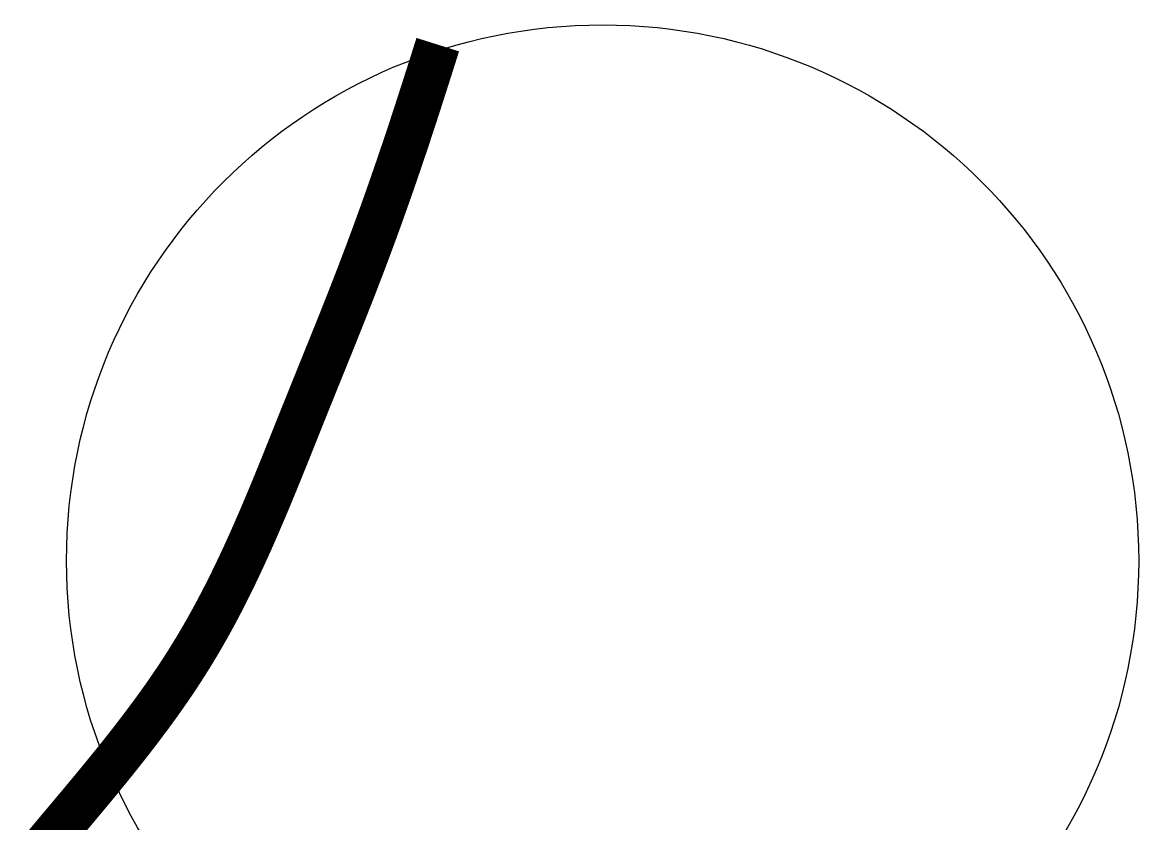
# Model space of a CAD drawing. Header units: inches. Extents: x -300 to 516, y -297 to 231.
# Drawn here: x -14.18 to -7.93, y -189.77 to -185.28 of the extents above; entities that cross this region are included whole.
import ezdxf

# ---------------------------------------------------------------- set-up
doc = ezdxf.new("R2010")
doc.units = ezdxf.units.IN
doc.header["$LTSCALE"] = 24
doc.header["$MEASUREMENT"] = 0
doc.layers.add('CHAMBER EXTERIOR', color=7, linetype='Continuous')
doc.layers.add('EXTERIOR PLUMB EQUIP', color=4, linetype='Continuous')

msp = doc.modelspace()

# ---------------------------------------------------------------- linework, layer by layer
at = {"layer": 'CHAMBER EXTERIOR'}
msp.add_circle((-10.92986, -188.2971), 3, dxfattribs=at)
at = {"layer": 'EXTERIOR PLUMB EQUIP', "const_width": 0.25}
msp.add_lwpolyline([(-14.05226, -189.89478), (-14.03593, -189.87522), (-14.01953, -189.85561), (-14.00308, -189.83596), (-13.98656, -189.81626), (-13.97, -189.79651), (-13.95339, -189.77671), (-13.93673, -189.75687), (-13.92004, -189.73698), (-13.90332, -189.71704), (-13.88656, -189.69705), (-13.86979, -189.67701), (-13.85299, -189.65692), (-13.83618, -189.63678), (-13.81937, -189.6166), (-13.80255, -189.59636), (-13.78573, -189.57608), (-13.76892, -189.55574), (-13.75212, -189.53536), (-13.73533, -189.51492), (-13.71856, -189.49443), (-13.70182, -189.4739), (-13.68511, -189.45331), (-13.66844, -189.43267), (-13.6518, -189.41197), (-13.63521, -189.39123), (-13.61867, -189.37043), (-13.60218, -189.34959), (-13.58575, -189.32868), (-13.56939, -189.30773), (-13.55309, -189.28672), (-13.53687, -189.26566), (-13.52073, -189.24455), (-13.50467, -189.22338), (-13.4887, -189.20216), (-13.47282, -189.18089), (-13.45704, -189.15956), (-13.44136, -189.13817), (-13.42579, -189.11673), (-13.41033, -189.09524), (-13.39498, -189.07369), (-13.37976, -189.05208), (-13.36467, -189.03042), (-13.34971, -189.00871), (-13.33488, -188.98693), (-13.32019, -188.96511), (-13.30563, -188.94322), (-13.29123, -188.92128), (-13.27697, -188.89928), (-13.26286, -188.87723), (-13.2489, -188.85511), (-13.2351, -188.83294), (-13.22145, -188.81072), (-13.20795, -188.78844), (-13.19459, -188.7661), (-13.18138, -188.7437), (-13.16831, -188.72125), (-13.15538, -188.69874), (-13.14259, -188.67618), (-13.12994, -188.65356), (-13.11742, -188.63088), (-13.10503, -188.60815), (-13.09276, -188.58536), (-13.08061, -188.56252), (-13.06859, -188.53962), (-13.05668, -188.51667), (-13.04488, -188.49366), (-13.03319, -188.4706), (-13.02161, -188.44748), (-13.01013, -188.42431), (-12.99875, -188.40109), (-12.98747, -188.37781), (-12.97627, -188.35448), (-12.96517, -188.33109), (-12.95415, -188.30765), (-12.94322, -188.28416), (-12.93236, -188.26061), (-12.92158, -188.23701), (-12.91087, -188.21336), (-12.90024, -188.18966), (-12.88966, -188.1659), (-12.87915, -188.14209), (-12.8687, -188.11823), (-12.85831, -188.09431), (-12.84797, -188.07035), (-12.83768, -188.04633), (-12.82743, -188.02226), (-12.81723, -187.99814), (-12.80706, -187.97397), (-12.79694, -187.94975), (-12.78684, -187.92548), (-12.77678, -187.90116), (-12.76674, -187.87678), (-12.75672, -187.85236), (-12.74673, -187.82789), (-12.73675, -187.80336), (-12.72678, -187.77879), (-12.71682, -187.75417), (-12.70687, -187.72949), (-12.69692, -187.70477), (-12.68697, -187.68), (-12.67702, -187.65518), (-12.66706, -187.63031), (-12.65709, -187.60539), (-12.64711, -187.58043), (-12.63711, -187.55542), (-12.62709, -187.53035), (-12.61704, -187.50524), (-12.60697, -187.48007), (-12.59687, -187.45485), (-12.58674, -187.42957), (-12.57657, -187.40423), (-12.56636, -187.37882), (-12.55611, -187.35335), (-12.54582, -187.32781), (-12.53547, -187.30219), (-12.52508, -187.27646), (-12.51463, -187.25063), (-12.50413, -187.22468), (-12.49357, -187.19859), (-12.48295, -187.17234), (-12.47227, -187.14594), (-12.46152, -187.11935), (-12.45071, -187.09257), (-12.43982, -187.06558), (-12.42886, -187.03836), (-12.41783, -187.01089), (-12.40672, -186.98317), (-12.39554, -186.95516), (-12.38427, -186.92687), (-12.37292, -186.89826), (-12.36148, -186.86933), (-12.34995, -186.84005), (-12.33834, -186.81042), (-12.32663, -186.78041), (-12.31482, -186.75001), (-12.30292, -186.71919), (-12.29092, -186.68796), (-12.27881, -186.65628), (-12.26661, -186.62414), (-12.25429, -186.59153), (-12.24187, -186.55843), (-12.22933, -186.52482), (-12.21668, -186.49069), (-12.20392, -186.45601), (-12.19104, -186.42078), (-12.17801, -186.38492), (-12.16475, -186.34813), (-12.15114, -186.31006), (-12.13707, -186.27034), (-12.1224, -186.22863), (-12.10704, -186.18456), (-12.09086, -186.13779), (-12.07375, -186.08795), (-12.05552, -186.03444), (-12.0357, -185.97565), (-12.01372, -185.90972), (-11.98905, -185.8348), (-11.96114, -185.74901), (-11.92942, -185.6505), (-11.89336, -185.53741), (-11.85241, -185.40788)], dxfattribs=at)

doc.saveas('drawing.dxf')
